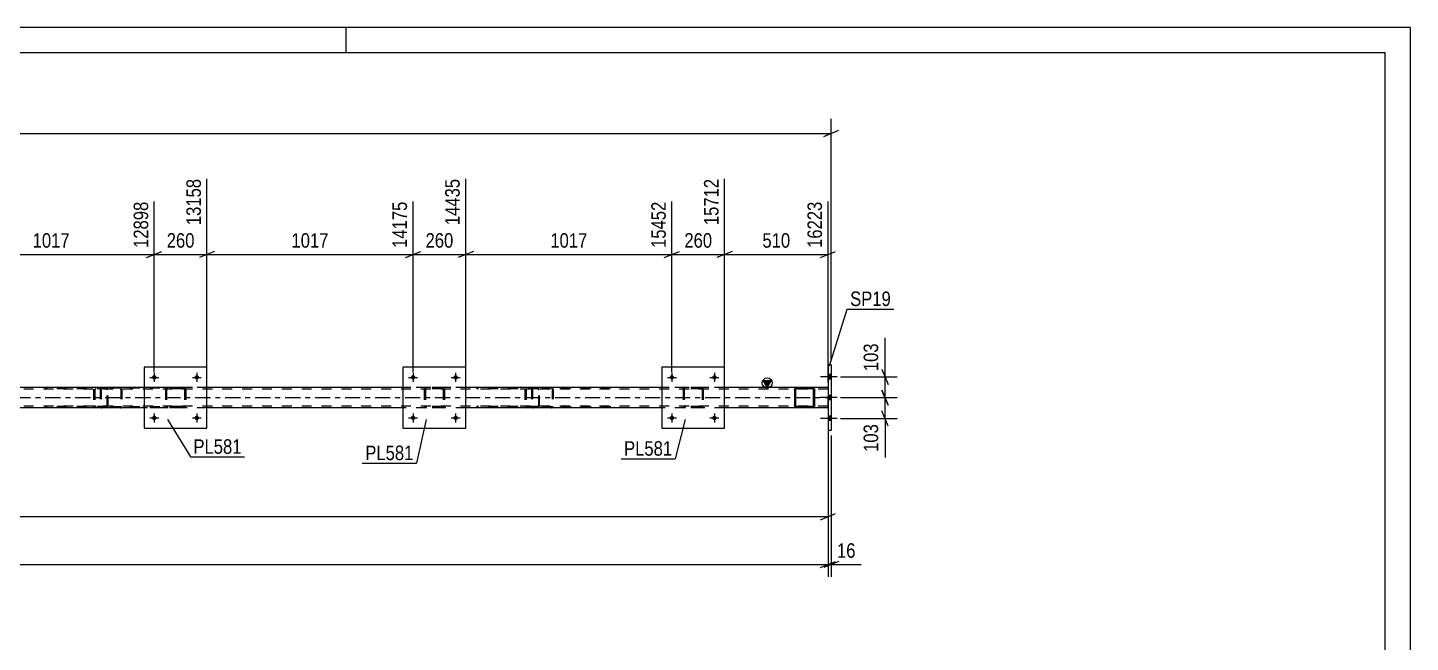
# Model space of a CAD drawing. Header units: millimetres. Extents: x -86 to 755, y -411 to 183.
# Drawn here: x 482 to 754.9, y 61.4 to 182.7 of the extents above; entities that cross this region are included whole.
import ezdxf

# ---------------------------------------------------------------- set-up
doc = ezdxf.new("R2010")
doc.units = ezdxf.units.MM
doc.linetypes.add('DXK_LINE_DOT2', pattern=[3.9198, 1.9599, -1.9599])
doc.linetypes.add('DXK_LINE_DOT3', pattern=[5.9187, 2.979, -0.9799, 0.9799, -0.9799])
doc.styles.add('Arial Narrow', font='ARIALN.TTF', dxfattribs={"height": 0.2})

# ---------------------------------------------------------------- blocks, each defined once
blk = doc.blocks.new('Unknown-814409269-1133')
at = {"color": 5, "linetype": 'Continuous'}
for p, q in [((754.89, 182.74), (-86.11, 182.74)), ((544.89, 177.74), (544.89, 182.74)), ((754.89, -411.26), (754.89, 182.74)), ((749.89, 177.74), (-81.11, 177.74)), ((749.89, -406.26), (749.89, 177.74))]:
    blk.add_line(p, q, dxfattribs=at)
blk = doc.blocks.new('Bolt-814409269-2468 - 2401')
at = {"linetype": 'Continuous'}
for points in [[(640.61, 113.35), (640.61, 114.23), (639.97, 114.23), (639.97, 113.35)], [(640.61, 113.35), (640.61, 114.23), (639.97, 114.23), (639.97, 113.35)], [(640.61, 113.35), (640.61, 114.23), (639.97, 114.23), (639.97, 113.35)], [(640.61, 109.25), (640.61, 110.13), (639.97, 110.13), (639.97, 109.25)], [(640.61, 109.25), (640.61, 110.13), (639.97, 110.13), (639.97, 109.25)], [(640.61, 105.15), (640.61, 106.03), (639.97, 106.03), (639.97, 105.15)], [(640.61, 105.15), (640.61, 106.03), (639.97, 106.03), (639.97, 105.15)], [(640.61, 105.15), (640.61, 106.03), (639.97, 106.03), (639.97, 105.15)]]:
    blk.add_hatch(color=1, dxfattribs=at).paths.add_polyline_path(points)
at = {"color": 1, "linetype": 'Continuous'}
for p, q in [((641.77, 113.79), (638.45, 113.79)), ((641.77, 113.79), (638.45, 113.79)), ((641.77, 113.79), (638.45, 113.79)), ((640.61, 114.23), (639.97, 114.23)), ((640.61, 114.23), (639.97, 114.23)), ((640.61, 114.23), (639.97, 114.23)), ((640.61, 113.35), (639.97, 113.35)), ((640.61, 113.35), (639.97, 113.35)), ((640.61, 113.35), (639.97, 113.35)), ((641.77, 109.69), (638.45, 109.69)), ((641.77, 109.69), (638.45, 109.69)), ((640.61, 110.13), (639.97, 110.13)), ((640.61, 110.13), (639.97, 110.13)), ((640.61, 109.25), (639.97, 109.25)), ((640.61, 109.25), (639.97, 109.25)), ((641.77, 105.59), (638.45, 105.59)), ((641.77, 105.59), (638.45, 105.59)), ((641.77, 105.59), (638.45, 105.59)), ((640.61, 106.03), (639.97, 106.03)), ((640.61, 106.03), (639.97, 106.03)), ((640.61, 106.03), (639.97, 106.03)), ((640.61, 105.15), (639.97, 105.15)), ((640.61, 105.15), (639.97, 105.15)), ((640.61, 105.15), (639.97, 105.15))]:
    blk.add_line(p, q, dxfattribs=at)
blk = doc.blocks.new('Bolt-814409269-2405 - 2401')
at = {"linetype": 'Continuous'}
for points in [[(609.59, 113.69, -1), (608.71, 113.69, -1)], [(617.99, 113.69, -1), (617.11, 113.69, -1)]]:
    blk.add_hatch(color=1, dxfattribs=at).paths.add_polyline_path(points)
at = {"color": 1, "linetype": 'Continuous'}
for p, q in [((608.27, 113.69), (610.03, 113.69)), ((609.15, 114.57), (609.15, 112.81)), ((616.67, 113.69), (618.43, 113.69)), ((617.55, 114.57), (617.55, 112.81))]:
    blk.add_line(p, q, dxfattribs=at)
blk = doc.blocks.new('Bolt-814409269-2406 - 2401')
at = {"linetype": 'Continuous'}
for points in [[(609.59, 105.69, -1), (608.71, 105.69, -1)], [(617.99, 105.69, -1), (617.11, 105.69, -1)]]:
    blk.add_hatch(color=1, dxfattribs=at).paths.add_polyline_path(points)
at = {"color": 1, "linetype": 'Continuous'}
for p, q in [((609.15, 106.57), (609.15, 104.81)), ((617.55, 106.57), (617.55, 104.81)), ((608.27, 105.69), (610.03, 105.69)), ((616.67, 105.69), (618.43, 105.69))]:
    blk.add_line(p, q, dxfattribs=at)
blk = doc.blocks.new('Bolt-814409269-2407 - 2401')
at = {"linetype": 'Continuous'}
for points in [[(558.51, 113.69, -1), (557.63, 113.69, -1)], [(566.91, 113.69, -1), (566.03, 113.69, -1)]]:
    blk.add_hatch(color=1, dxfattribs=at).paths.add_polyline_path(points)
at = {"color": 1, "linetype": 'Continuous'}
for p, q in [((557.19, 113.69), (558.95, 113.69)), ((558.07, 114.57), (558.07, 112.81)), ((565.59, 113.69), (567.35, 113.69)), ((566.47, 114.57), (566.47, 112.81))]:
    blk.add_line(p, q, dxfattribs=at)
blk = doc.blocks.new('Part-814409269-2653 - 2401')
at = {"color": 7, "linetype": 'DXK_LINE_DOT2'}
for p, q in [((581.47, 111.49), (581.44, 111.37)), ((581.44, 111.37), (581.44, 108.01)), ((581.61, 111.37), (581.63, 111.43)), ((581.61, 111.37), (581.61, 108.01)), ((581.63, 111.43), (581.66, 111.48)), ((581.78, 111.69), (581.65, 111.67)), ((581.66, 111.48), (581.7, 111.5)), ((581.7, 111.5), (581.72, 111.52)), ((581.72, 111.52), (581.78, 111.53)), ((597.11, 111.69), (581.78, 111.69)), ((597.11, 111.53), (581.78, 111.53)), ((585.49, 111.67), (585.36, 111.69)), ((585.36, 111.53), (585.43, 111.52)), ((585.43, 111.52), (585.48, 111.48)), ((585.48, 111.48), (585.52, 111.43)), ((585.52, 111.43), (585.53, 111.37)), ((585.53, 111.37), (585.53, 108.01)), ((585.7, 111.37), (585.68, 111.49)), ((585.7, 111.37), (585.7, 108.01)), ((581.44, 108.01), (581.47, 107.89)), ((581.63, 107.95), (581.61, 108.01)), ((581.66, 107.9), (581.63, 107.95)), ((581.65, 107.71), (581.78, 107.69)), ((581.66, 107.9), (581.7, 107.88)), ((581.7, 107.88), (581.72, 107.86)), ((581.72, 107.86), (581.78, 107.85)), ((597.11, 107.85), (581.78, 107.85)), ((597.11, 107.69), (581.78, 107.69)), ((585.43, 107.86), (585.36, 107.85)), ((585.36, 107.69), (585.49, 107.71)), ((585.48, 107.9), (585.43, 107.86)), ((585.52, 107.95), (585.48, 107.9)), ((585.53, 108.01), (585.52, 107.95)), ((585.68, 107.89), (585.7, 108.01))]:
    blk.add_line(p, q, dxfattribs=at)
for centre, start, end in [((585.37, 111.36), 24.32, 69.2417), ((581.77, 108.02), 204.32, 249.2417), ((585.37, 108.02), 290.7583, 335.68)]:
    blk.add_arc(centre, 0.331, start, end, dxfattribs=at)
blk = doc.blocks.new('Bolt-814409269-2456 - 2401')
at = {"linetype": 'Continuous'}
for points in [[(507.43, 113.69, -1), (506.55, 113.69, -1)], [(515.83, 113.69, -1), (514.95, 113.69, -1)]]:
    blk.add_hatch(color=1, dxfattribs=at).paths.add_polyline_path(points)
at = {"color": 1, "linetype": 'Continuous'}
for p, q in [((506.11, 113.69), (507.87, 113.69)), ((506.99, 114.57), (506.99, 112.81)), ((514.51, 113.69), (516.27, 113.69)), ((515.39, 114.57), (515.39, 112.81))]:
    blk.add_line(p, q, dxfattribs=at)
blk = doc.blocks.new('Bolt-814409269-2457 - 2401')
at = {"linetype": 'Continuous'}
for points in [[(507.43, 105.69, -1), (506.55, 105.69, -1)], [(515.83, 105.69, -1), (514.95, 105.69, -1)]]:
    blk.add_hatch(color=1, dxfattribs=at).paths.add_polyline_path(points)
at = {"color": 1, "linetype": 'Continuous'}
for p, q in [((506.99, 106.57), (506.99, 104.81)), ((515.39, 106.57), (515.39, 104.81)), ((506.11, 105.69), (507.87, 105.69)), ((514.51, 105.69), (516.27, 105.69))]:
    blk.add_line(p, q, dxfattribs=at)
blk = doc.blocks.new('Part-814409269-2483 - 2401')
at = {"color": 2, "linetype": 'Continuous'}
for p, q in [((568.47, 115.69), (556.07, 115.69)), ((556.07, 115.69), (556.07, 103.69)), ((568.47, 103.69), (568.47, 115.69)), ((556.07, 103.69), (568.47, 103.69))]:
    blk.add_line(p, q, dxfattribs=at)
blk = doc.blocks.new('Part-814409269-2490 - 2401')
at = {"color": 7, "linetype": 'DXK_LINE_DOT2'}
for p, q in [((560.27, 111.21), (560.31, 111.39)), ((560.31, 111.39), (560.27, 111.21)), ((560.27, 111.21), (560.27, 108.17)), ((560.51, 111.21), (560.53, 111.3)), ((560.51, 111.21), (560.51, 108.17)), ((560.53, 111.3), (560.58, 111.38)), ((560.57, 111.65), (560.75, 111.69)), ((560.75, 111.69), (560.57, 111.65)), ((560.58, 111.38), (560.66, 111.43)), ((560.66, 111.43), (560.75, 111.45)), ((563.79, 111.69), (560.75, 111.69)), ((563.79, 111.45), (560.75, 111.45)), ((563.79, 111.69), (563.97, 111.65)), ((563.97, 111.65), (563.79, 111.69)), ((563.79, 111.45), (563.88, 111.43)), ((563.88, 111.43), (563.96, 111.38)), ((563.96, 111.38), (564.01, 111.3)), ((564.01, 111.3), (564.03, 111.21)), ((564.03, 111.21), (564.03, 108.17)), ((564.23, 111.39), (564.27, 111.21)), ((564.27, 111.21), (564.23, 111.39)), ((564.27, 111.21), (564.27, 108.17)), ((560.31, 107.99), (560.27, 108.17)), ((560.27, 108.17), (560.31, 107.99)), ((560.53, 108.08), (560.51, 108.17)), ((560.58, 108), (560.53, 108.08)), ((560.75, 107.69), (560.57, 107.73)), ((560.57, 107.73), (560.75, 107.69)), ((560.66, 107.95), (560.58, 108)), ((560.75, 107.93), (560.66, 107.95)), ((563.79, 107.93), (560.75, 107.93)), ((563.79, 107.69), (560.75, 107.69)), ((563.88, 107.95), (563.79, 107.93)), ((563.97, 107.73), (563.79, 107.69)), ((563.79, 107.69), (563.97, 107.73)), ((563.96, 108), (563.88, 107.95)), ((564.01, 108.08), (563.96, 108)), ((564.03, 108.17), (564.01, 108.08)), ((564.27, 108.17), (564.23, 107.99)), ((564.23, 107.99), (564.27, 108.17))]:
    blk.add_line(p, q, dxfattribs=at)
at = {"color": 7, "linetype": 'DXK_LINE_DOT3'}
blk.add_line((562.27, 109.69), (562.27, 109.69), dxfattribs=at)
at = {"color": 7, "linetype": 'DXK_LINE_DOT2'}
for centre, start, end in [((560.75, 111.21), 112.5, 157.5), ((560.75, 111.21), 112.5, 157.5), ((563.79, 111.21), 22.5, 67.5), ((563.79, 111.21), 22.5, 67.5), ((560.75, 108.17), 202.5, 247.5), ((560.75, 108.17), 202.5, 247.5), ((563.79, 108.17), 292.5, 337.5), ((563.79, 108.17), 292.5, 337.5)]:
    blk.add_arc(centre, 0.48, start, end, dxfattribs=at)
blk = doc.blocks.new('Part-814409269-2495 - 2401')
at = {"color": 2, "linetype": 'Continuous'}
for p, q in [((517.39, 115.69), (504.99, 115.69)), ((504.99, 115.69), (504.99, 103.69)), ((517.39, 103.69), (517.39, 115.69)), ((504.99, 103.69), (517.39, 103.69))]:
    blk.add_line(p, q, dxfattribs=at)
blk = doc.blocks.new('Part-814409269-2496 - 2401')
at = {"color": 7, "linetype": 'DXK_LINE_DOT2'}
for p, q in [((509.19, 111.21), (509.23, 111.39)), ((509.23, 111.39), (509.19, 111.21)), ((509.19, 111.21), (509.19, 108.17)), ((509.43, 111.21), (509.45, 111.3)), ((509.43, 111.21), (509.43, 108.17)), ((509.45, 111.3), (509.5, 111.38)), ((509.49, 111.65), (509.67, 111.69)), ((509.67, 111.69), (509.49, 111.65)), ((509.5, 111.38), (509.58, 111.43)), ((509.58, 111.43), (509.67, 111.45)), ((512.71, 111.69), (509.67, 111.69)), ((512.71, 111.45), (509.67, 111.45)), ((512.71, 111.69), (512.89, 111.65)), ((512.89, 111.65), (512.71, 111.69)), ((512.71, 111.45), (512.8, 111.43)), ((512.8, 111.43), (512.88, 111.38)), ((512.88, 111.38), (512.93, 111.3)), ((512.93, 111.3), (512.95, 111.21)), ((512.95, 111.21), (512.95, 108.17)), ((513.15, 111.39), (513.19, 111.21)), ((513.19, 111.21), (513.15, 111.39)), ((513.19, 111.21), (513.19, 108.17)), ((509.23, 107.99), (509.19, 108.17)), ((509.19, 108.17), (509.23, 107.99)), ((509.45, 108.08), (509.43, 108.17)), ((509.5, 108), (509.45, 108.08)), ((509.67, 107.69), (509.49, 107.73)), ((509.49, 107.73), (509.67, 107.69)), ((509.58, 107.95), (509.5, 108)), ((509.67, 107.93), (509.58, 107.95)), ((512.71, 107.93), (509.67, 107.93)), ((512.71, 107.69), (509.67, 107.69)), ((512.8, 107.95), (512.71, 107.93)), ((512.89, 107.73), (512.71, 107.69)), ((512.71, 107.69), (512.89, 107.73)), ((512.88, 108), (512.8, 107.95)), ((512.93, 108.08), (512.88, 108)), ((512.95, 108.17), (512.93, 108.08)), ((513.19, 108.17), (513.15, 107.99)), ((513.15, 107.99), (513.19, 108.17))]:
    blk.add_line(p, q, dxfattribs=at)
at = {"color": 7, "linetype": 'DXK_LINE_DOT3'}
blk.add_line((511.19, 109.69), (511.19, 109.69), dxfattribs=at)
at = {"color": 7, "linetype": 'DXK_LINE_DOT2'}
for centre, start, end in [((509.67, 111.21), 112.5, 157.5), ((509.67, 111.21), 112.5, 157.5), ((512.71, 111.21), 22.5, 67.5), ((512.71, 111.21), 22.5, 67.5), ((509.67, 108.17), 202.5, 247.5), ((509.67, 108.17), 202.5, 247.5), ((512.71, 108.17), 292.5, 337.5), ((512.71, 108.17), 292.5, 337.5)]:
    blk.add_arc(centre, 0.48, start, end, dxfattribs=at)
blk = doc.blocks.new('Bolt-814409269-2503 - 2401')
at = {"linetype": 'Continuous'}
for points in [[(558.51, 105.69, -1), (557.63, 105.69, -1)], [(566.91, 105.69, -1), (566.03, 105.69, -1)]]:
    blk.add_hatch(color=1, dxfattribs=at).paths.add_polyline_path(points)
at = {"color": 1, "linetype": 'Continuous'}
for p, q in [((558.07, 106.57), (558.07, 104.81)), ((566.47, 106.57), (566.47, 104.81)), ((557.19, 105.69), (558.95, 105.69)), ((565.59, 105.69), (567.35, 105.69))]:
    blk.add_line(p, q, dxfattribs=at)
blk = doc.blocks.new('Part-814409269-2510 - 2401')
at = {"color": 2, "linetype": 'Continuous'}
for p, q in [((633.36, 111.39), (633.33, 111.21)), ((633.33, 111.21), (633.33, 108.17)), ((633.59, 111.3), (633.57, 111.21)), ((633.57, 111.21), (633.57, 108.17)), ((633.64, 111.38), (633.59, 111.3)), ((633.81, 111.69), (633.62, 111.65)), ((633.72, 111.43), (633.64, 111.38)), ((633.81, 111.45), (633.72, 111.43)), ((636.85, 111.69), (633.81, 111.69)), ((636.85, 111.45), (633.81, 111.45)), ((637.03, 111.65), (636.85, 111.69)), ((636.94, 111.43), (636.85, 111.45)), ((637.02, 111.38), (636.94, 111.43)), ((637.07, 111.3), (637.02, 111.38)), ((637.09, 111.21), (637.07, 111.3)), ((637.09, 108.17), (637.09, 111.21)), ((637.33, 111.21), (637.29, 111.39)), ((637.33, 108.17), (637.33, 111.21)), ((633.33, 108.17), (633.36, 107.99)), ((633.57, 108.17), (633.59, 108.08)), ((633.59, 108.08), (633.64, 108)), ((633.62, 107.73), (633.81, 107.69)), ((633.64, 108), (633.72, 107.95)), ((633.72, 107.95), (633.81, 107.93)), ((636.85, 107.93), (633.81, 107.93)), ((636.85, 107.69), (633.81, 107.69)), ((636.85, 107.93), (636.94, 107.95)), ((636.85, 107.69), (637.03, 107.73)), ((636.94, 107.95), (637.02, 108)), ((637.02, 108), (637.07, 108.08)), ((637.07, 108.08), (637.09, 108.17)), ((637.29, 107.99), (637.33, 108.17))]:
    blk.add_line(p, q, dxfattribs=at)
at = {"color": 7, "linetype": 'DXK_LINE_DOT2'}
for p, q in [((633.33, 111.21), (633.36, 111.39)), ((633.62, 111.65), (633.81, 111.69)), ((636.85, 111.69), (637.03, 111.65)), ((637.29, 111.39), (637.33, 111.21)), ((633.36, 107.99), (633.33, 108.17)), ((633.81, 107.69), (633.62, 107.73)), ((637.03, 107.73), (636.85, 107.69)), ((637.33, 108.17), (637.29, 107.99))]:
    blk.add_line(p, q, dxfattribs=at)
at = {"color": 2, "linetype": 'Continuous'}
for centre, start, end in [((633.81, 111.21), 112.5, 157.5), ((636.85, 111.21), 22.5, 67.5), ((633.81, 108.17), 202.5, 247.5), ((636.85, 108.17), 292.5, 337.5)]:
    blk.add_arc(centre, 0.48, start, end, dxfattribs=at)
at = {"color": 7, "linetype": 'DXK_LINE_DOT2'}
for centre, start, end in [((633.81, 111.21), 112.5, 157.5), ((636.85, 111.21), 22.5, 67.5), ((633.81, 108.17), 202.5, 247.5), ((636.85, 108.17), 292.5, 337.5)]:
    blk.add_arc(centre, 0.48, start, end, dxfattribs=at)
blk = doc.blocks.new('Part-814409269-2515 - 2401')
at = {"color": 2, "linetype": 'Continuous'}
for p, q in [((619.55, 115.69), (607.15, 115.69)), ((607.15, 115.69), (607.15, 103.69)), ((619.55, 103.69), (619.55, 115.69)), ((607.15, 103.69), (619.55, 103.69))]:
    blk.add_line(p, q, dxfattribs=at)
blk = doc.blocks.new('Part-814409269-2516 - 2401')
at = {"color": 7, "linetype": 'DXK_LINE_DOT2'}
for p, q in [((611.35, 111.21), (611.39, 111.39)), ((611.39, 111.39), (611.35, 111.21)), ((611.35, 111.21), (611.35, 108.17)), ((611.59, 111.21), (611.61, 111.3)), ((611.59, 111.21), (611.59, 108.17)), ((611.61, 111.3), (611.66, 111.38)), ((611.65, 111.65), (611.83, 111.69)), ((611.83, 111.69), (611.65, 111.65)), ((611.66, 111.38), (611.74, 111.43)), ((611.74, 111.43), (611.83, 111.45)), ((614.87, 111.69), (611.83, 111.69)), ((614.87, 111.45), (611.83, 111.45)), ((614.87, 111.69), (615.06, 111.65)), ((615.06, 111.65), (614.87, 111.69)), ((614.87, 111.45), (614.96, 111.43)), ((614.96, 111.43), (615.04, 111.38)), ((615.04, 111.38), (615.09, 111.3)), ((615.09, 111.3), (615.11, 111.21)), ((615.11, 111.21), (615.11, 108.17)), ((615.32, 111.39), (615.35, 111.21)), ((615.35, 111.21), (615.32, 111.39)), ((615.35, 111.21), (615.35, 108.17)), ((611.39, 107.99), (611.35, 108.17)), ((611.35, 108.17), (611.39, 107.99)), ((611.61, 108.08), (611.59, 108.17)), ((611.66, 108), (611.61, 108.08)), ((611.83, 107.69), (611.65, 107.73)), ((611.65, 107.73), (611.83, 107.69)), ((611.74, 107.95), (611.66, 108)), ((611.83, 107.93), (611.74, 107.95)), ((614.87, 107.93), (611.83, 107.93)), ((614.87, 107.69), (611.83, 107.69)), ((614.96, 107.95), (614.87, 107.93)), ((615.06, 107.73), (614.87, 107.69)), ((614.87, 107.69), (615.06, 107.73)), ((615.04, 108), (614.96, 107.95)), ((615.09, 108.08), (615.04, 108)), ((615.11, 108.17), (615.09, 108.08)), ((615.35, 108.17), (615.32, 107.99)), ((615.32, 107.99), (615.35, 108.17))]:
    blk.add_line(p, q, dxfattribs=at)
at = {"color": 7, "linetype": 'DXK_LINE_DOT3'}
blk.add_line((613.35, 109.69), (613.35, 109.69), dxfattribs=at)
at = {"color": 7, "linetype": 'DXK_LINE_DOT2'}
for centre, start, end in [((611.83, 111.21), 112.5, 157.5), ((611.83, 111.21), 112.5, 157.5), ((614.87, 111.21), 22.5, 67.5), ((614.87, 111.21), 22.5, 67.5), ((611.83, 108.17), 202.5, 247.5), ((611.83, 108.17), 202.5, 247.5), ((614.87, 108.17), 292.5, 337.5), ((614.87, 108.17), 292.5, 337.5)]:
    blk.add_arc(centre, 0.48, start, end, dxfattribs=at)
blk = doc.blocks.new('Part-814409269-2546 - 2401')
at = {"color": 7, "linetype": 'DXK_LINE_DOT2'}
for p, q in [((496.34, 111.49), (496.31, 111.37)), ((496.31, 111.37), (496.31, 108.01)), ((496.48, 111.37), (496.49, 111.43)), ((496.48, 111.37), (496.48, 108.01)), ((496.49, 111.43), (496.53, 111.48)), ((496.65, 111.69), (496.52, 111.67)), ((496.53, 111.48), (496.56, 111.5)), ((496.56, 111.5), (496.59, 111.52)), ((496.59, 111.52), (496.65, 111.53)), ((511.98, 111.69), (496.65, 111.69)), ((511.98, 111.53), (496.65, 111.53)), ((500.36, 111.67), (500.23, 111.69)), ((500.23, 111.53), (500.29, 111.52)), ((500.29, 111.52), (500.35, 111.48)), ((500.35, 111.48), (500.38, 111.43)), ((500.38, 111.43), (500.4, 111.37)), ((500.4, 111.37), (500.4, 108.01)), ((500.57, 111.37), (500.54, 111.49)), ((500.57, 111.37), (500.57, 108.01)), ((496.31, 108.01), (496.34, 107.89)), ((496.49, 107.95), (496.48, 108.01)), ((496.53, 107.9), (496.49, 107.95)), ((496.52, 107.71), (496.65, 107.69)), ((496.53, 107.9), (496.56, 107.88)), ((496.56, 107.88), (496.59, 107.86)), ((496.59, 107.86), (496.65, 107.85)), ((511.98, 107.85), (496.65, 107.85)), ((511.98, 107.69), (496.65, 107.69)), ((500.29, 107.86), (500.23, 107.85)), ((500.23, 107.69), (500.36, 107.71)), ((500.35, 107.9), (500.29, 107.86)), ((500.38, 107.95), (500.35, 107.9)), ((500.4, 108.01), (500.38, 107.95)), ((500.54, 107.89), (500.57, 108.01))]:
    blk.add_line(p, q, dxfattribs=at)
for centre, start, end in [((500.24, 111.36), 24.32, 69.2417), ((496.64, 108.02), 204.32, 249.2417), ((500.24, 108.02), 290.7583, 335.68)]:
    blk.add_arc(centre, 0.331, start, end, dxfattribs=at)
blk = doc.blocks.new('Part-814409269-2573 - 2401')
at = {"linetype": 'Continuous'}
blk.add_hatch(color=2, dxfattribs=at).paths.add_polyline_path([(627.97, 111.69), (627.17, 113.09), (628.77, 113.09)])
at = {"color": 2, "linetype": 'Continuous'}
for p, q in [((627.97, 111.69), (627.17, 113.09)), ((627.17, 113.09), (628.77, 113.09)), ((628.77, 113.09), (627.97, 111.69)), ((504.99, 111.69), (466.31, 111.69)), ((556.07, 111.69), (517.39, 111.69)), ((607.15, 111.69), (568.47, 111.69)), ((633.81, 111.69), (619.55, 111.69)), ((639.97, 111.69), (636.85, 111.69)), ((504.99, 107.69), (466.31, 107.69)), ((556.07, 107.69), (517.39, 107.69)), ((607.15, 107.69), (568.47, 107.69)), ((633.81, 107.69), (619.55, 107.69)), ((639.97, 107.69), (636.85, 107.69))]:
    blk.add_line(p, q, dxfattribs=at)
at = {"color": 7, "linetype": 'DXK_LINE_DOT2'}
for p, q in [((639.97, 111.37), (35.67, 111.37)), ((639.97, 111.69), (59.78, 111.69)), ((517.39, 111.69), (504.99, 111.69)), ((568.47, 111.69), (556.07, 111.69)), ((619.55, 111.69), (607.15, 111.69)), ((636.85, 111.69), (633.81, 111.69)), ((639.97, 107.69), (639.97, 111.69)), ((639.97, 108.01), (35.67, 108.01)), ((517.39, 107.69), (504.99, 107.69)), ((568.47, 107.69), (556.07, 107.69)), ((619.55, 107.69), (607.15, 107.69)), ((636.85, 107.69), (633.81, 107.69))]:
    blk.add_line(p, q, dxfattribs=at)
at = {"color": 7, "linetype": 'DXK_LINE_DOT3'}
blk.add_line((35.67, 109.69), (639.97, 109.69), dxfattribs=at)
at = {"color": 2, "linetype": 'Continuous'}
blk.add_circle((627.97, 112.59), 1, dxfattribs=at)
blk = doc.blocks.new('Part-814409269-2611 - 2401')
at = {"color": 2, "linetype": 'Continuous'}
for p, q in [((640.61, 116.19), (639.97, 116.19)), ((639.97, 116.19), (639.97, 103.19)), ((640.61, 116.19), (640.61, 103.19)), ((640.61, 103.19), (639.97, 103.19))]:
    blk.add_line(p, q, dxfattribs=at)
blk = doc.blocks.new('Part-814409269-2631 - 2401')
at = {"color": 7, "linetype": 'DXK_LINE_DOT2'}
for p, q in [((497.59, 111.69), (485.43, 111.69)), ((497.59, 111.45), (485.43, 111.45)), ((495.02, 111.35), (494.99, 111.21)), ((494.99, 111.21), (494.99, 108.17)), ((495.03, 111.39), (495.02, 111.35)), ((495.24, 111.21), (495.26, 111.3)), ((495.24, 111.21), (495.24, 108.17)), ((495.26, 111.3), (495.32, 111.38)), ((495.49, 111.69), (495.3, 111.65)), ((495.32, 111.38), (495.4, 111.43)), ((495.4, 111.43), (495.49, 111.45)), ((496.31, 111.69), (496.31, 111.45)), ((497.69, 111.65), (497.59, 111.69)), ((497.59, 111.45), (497.64, 111.43)), ((497.64, 111.43), (497.68, 111.38)), ((497.68, 111.38), (497.71, 111.3)), ((497.78, 111.55), (497.69, 111.65)), ((497.71, 111.3), (497.72, 111.21)), ((497.72, 108.17), (497.72, 111.21)), ((497.84, 111.39), (497.78, 111.55)), ((497.86, 111.21), (497.84, 111.39)), ((497.86, 108.17), (497.86, 111.21)), ((497.59, 107.93), (485.43, 107.93)), ((497.59, 107.69), (485.43, 107.69)), ((494.99, 108.17), (495.01, 108.09)), ((495.01, 108.09), (495.03, 107.99)), ((495.26, 108.08), (495.24, 108.17)), ((495.32, 108), (495.26, 108.08)), ((495.3, 107.73), (495.49, 107.69)), ((495.4, 107.95), (495.32, 108)), ((495.49, 107.93), (495.4, 107.95)), ((496.31, 107.69), (496.31, 107.93)), ((497.64, 107.95), (497.59, 107.93)), ((497.59, 107.69), (497.69, 107.73)), ((497.68, 108), (497.64, 107.95)), ((497.71, 108.08), (497.68, 108)), ((497.69, 107.73), (497.78, 107.83)), ((497.72, 108.17), (497.71, 108.08)), ((497.78, 107.83), (497.79, 107.86)), ((497.79, 107.86), (497.84, 107.99)), ((497.84, 107.99), (497.86, 108.17))]:
    blk.add_line(p, q, dxfattribs=at)
blk.add_arc((495.48, 108.19), 0.492, 203.8494, 248.8059, dxfattribs=at)
blk = doc.blocks.new('Part-814409269-2655 - 2401')
at = {"color": 7, "linetype": 'DXK_LINE_DOT2'}
for p, q in [((582.72, 111.69), (570.56, 111.69)), ((582.72, 111.45), (570.56, 111.45)), ((580.15, 111.35), (580.13, 111.21)), ((580.13, 111.21), (580.13, 108.17)), ((580.16, 111.39), (580.15, 111.35)), ((580.38, 111.21), (580.4, 111.3)), ((580.38, 111.21), (580.38, 108.17)), ((580.4, 111.3), (580.45, 111.38)), ((580.63, 111.69), (580.44, 111.65)), ((580.45, 111.38), (580.53, 111.43)), ((580.53, 111.43), (580.63, 111.45)), ((581.44, 111.69), (581.44, 111.45)), ((582.82, 111.65), (582.72, 111.69)), ((582.72, 111.45), (582.77, 111.43)), ((582.77, 111.43), (582.82, 111.38)), ((582.91, 111.55), (582.82, 111.65)), ((582.82, 111.38), (582.85, 111.3)), ((582.85, 111.3), (582.86, 111.21)), ((582.86, 108.17), (582.86, 111.21)), ((582.97, 111.39), (582.91, 111.55)), ((582.99, 111.21), (582.97, 111.39)), ((582.99, 108.17), (582.99, 111.21)), ((582.72, 107.93), (570.56, 107.93)), ((582.72, 107.69), (570.56, 107.69)), ((580.13, 108.17), (580.14, 108.09)), ((580.14, 108.09), (580.16, 107.99)), ((580.4, 108.08), (580.38, 108.17)), ((580.45, 108), (580.4, 108.08)), ((580.44, 107.73), (580.63, 107.69)), ((580.53, 107.95), (580.45, 108)), ((580.63, 107.93), (580.53, 107.95)), ((581.44, 107.69), (581.44, 107.93)), ((582.77, 107.95), (582.72, 107.93)), ((582.72, 107.69), (582.82, 107.73)), ((582.82, 108), (582.77, 107.95)), ((582.85, 108.08), (582.82, 108)), ((582.82, 107.73), (582.91, 107.83)), ((582.86, 108.17), (582.85, 108.08)), ((582.91, 107.83), (582.92, 107.86)), ((582.92, 107.86), (582.97, 107.99)), ((582.97, 107.99), (582.99, 108.17))]:
    blk.add_line(p, q, dxfattribs=at)
blk.add_arc((580.61, 108.19), 0.492, 203.8494, 248.8059, dxfattribs=at)
blk = doc.blocks.new('StraightDimension-814409269-3351 - 2401')
at = {"color": 7, "linetype": 'Continuous'}
for p, q in [((639.97, 102.19), (639.97, 74.32)), ((640.61, 102.19), (640.61, 74.32)), ((638.47, 76.12), (641.47, 77.32)), ((642.11, 77.32), (639.11, 76.12)), ((639.97, 76.72), (640.61, 76.72))]:
    blk.add_line(p, q, dxfattribs=at)
at = {"color": 0}
blk.add_wipeout([(645.99, 77.47), (645.99, 81.67), (641.13, 81.67), (641.13, 77.47)], dxfattribs=at)
at = {"color": 7, "linetype": 'Continuous'}
blk.add_line((640.61, 76.72), (646.52, 76.72), dxfattribs=at)
blk.add_line((640.61, 76.72), (646.52, 76.72), dxfattribs=at)
at = {"color": 3, "style": 'Arial Narrow'}
blk.add_text('16', height=2.863, dxfattribs=at).set_placement((641.73, 78.07))
blk = doc.blocks.new('StraightDimension-814409269-3457 - 2401')
at = {"color": 7, "linetype": 'Continuous'}
for p, q in [((640.61, 117.19), (640.61, 164.72)), ((9.8, 161.87), (640.61, 161.87)), ((639.11, 161.27), (642.11, 162.47))]:
    blk.add_line(p, q, dxfattribs=at)
blk = doc.blocks.new('StraightDimension-814409269-3480 - 2401')
at = {"color": 7, "linetype": 'Continuous'}
for p, q in [((639.97, 106.69), (639.97, 83.79)), ((74.65, 86.19), (639.97, 86.19)), ((638.47, 85.59), (641.47, 86.79))]:
    blk.add_line(p, q, dxfattribs=at)
blk = doc.blocks.new('StraightDimension-814409269-3304 - 2401')
at = {"color": 7, "linetype": 'Continuous'}
for p, q in [((642.45, 109.69), (653.61, 109.69)), ((650.61, 111.19), (651.81, 108.19)), ((651.21, 105.59), (651.21, 109.69)), ((651.81, 104.09), (650.61, 107.09)), ((642.45, 105.59), (653.61, 105.59))]:
    blk.add_line(p, q, dxfattribs=at)
at = {"color": 0}
blk.add_wipeout([(650.46, 105.07), (646.26, 105.07), (646.26, 98.38), (650.46, 98.38)], dxfattribs=at)
at = {"color": 7, "linetype": 'Continuous'}
blk.add_line((651.21, 105.59), (651.21, 97.86), dxfattribs=at)
blk.add_line((651.21, 105.59), (651.21, 97.86), dxfattribs=at)
at = {"color": 3, "style": 'Arial Narrow'}
blk.add_text('103', height=2.863, rotation=90.0002, dxfattribs=at).set_placement((649.86, 98.98))
blk = doc.blocks.new('StraightDimension-814409269-3317 - 2401')
at = {"color": 7, "linetype": 'Continuous'}
for p, q in [((650.61, 115.29), (651.81, 112.29)), ((642.45, 113.79), (653.61, 113.79)), ((651.21, 109.69), (651.21, 113.79)), ((642.45, 109.69), (653.61, 109.69)), ((651.81, 108.19), (650.61, 111.19))]:
    blk.add_line(p, q, dxfattribs=at)
at = {"color": 0}
blk.add_wipeout([(650.46, 121), (646.26, 121), (646.26, 114.32), (650.46, 114.32)], dxfattribs=at)
at = {"color": 7, "linetype": 'Continuous'}
blk.add_line((651.21, 113.79), (651.21, 121.52), dxfattribs=at)
blk.add_line((651.21, 113.79), (651.21, 121.52), dxfattribs=at)
at = {"color": 3, "style": 'Arial Narrow'}
blk.add_text('103', height=2.863, rotation=90.0002, dxfattribs=at).set_placement((649.86, 114.92))
blk = doc.blocks.new('StraightDimension-814409269-3341 - 2401')
at = {"color": 7, "linetype": 'Continuous'}
for p, q in [((639.97, 102.19), (639.97, 74.32)), ((10.44, 76.72), (639.97, 76.72)), ((638.47, 76.12), (641.47, 77.32))]:
    blk.add_line(p, q, dxfattribs=at)
blk = doc.blocks.new('StraightDimension-814409269-11790 - 2401')
at = {"color": 7, "linetype": 'Continuous'}
for p, q in [((619.55, 112.69), (619.55, 152.9)), ((639.97, 112.69), (639.97, 148.4)), ((621.05, 138.55), (618.05, 137.35)), ((619.55, 137.95), (639.97, 137.95)), ((638.47, 137.35), (641.47, 138.55))]:
    blk.add_line(p, q, dxfattribs=at)
at = {"color": 0, "linetype": 'Continuous'}
blk.add_wipeout([(639.37, 149), (635.17, 149), (635.17, 138.65), (639.37, 138.65)], dxfattribs=at)
at = {"color": 0}
blk.add_wipeout([(633.1, 138.7), (633.1, 142.9), (626.42, 142.9), (626.42, 138.7)], dxfattribs=at)
at = {"color": 3, "linetype": 'Continuous', "style": 'Arial Narrow'}
blk.add_text('16223', height=2.863, rotation=90.0002, dxfattribs=at).set_placement((638.77, 139.25))
at = {"color": 3, "style": 'Arial Narrow'}
blk.add_text('510', height=2.863, dxfattribs=at).set_placement((627.02, 139.3))
blk = doc.blocks.new('StraightDimension-814409269-11791 - 2401')
at = {"color": 7, "linetype": 'Continuous'}
for p, q in [((619.55, 112.69), (619.55, 152.9)), ((609.15, 114.69), (609.15, 148.4)), ((607.65, 137.35), (610.65, 138.55)), ((609.15, 137.95), (619.55, 137.95)), ((621.05, 138.55), (618.05, 137.35))]:
    blk.add_line(p, q, dxfattribs=at)
at = {"color": 0}
blk.add_wipeout([(617.69, 138.7), (617.69, 142.9), (611.01, 142.9), (611.01, 138.7)], dxfattribs=at)
at = {"color": 0, "linetype": 'Continuous'}
blk.add_wipeout([(618.95, 153.5), (614.75, 153.5), (614.75, 143.15), (618.95, 143.15)], dxfattribs=at)
at = {"color": 3, "linetype": 'Continuous', "style": 'Arial Narrow'}
blk.add_text('15712', height=2.863, rotation=90.0002, dxfattribs=at).set_placement((618.35, 143.75))
at = {"color": 3, "style": 'Arial Narrow'}
blk.add_text('260', height=2.863, dxfattribs=at).set_placement((611.61, 139.3))
blk = doc.blocks.new('StraightDimension-814409269-11792 - 2401')
at = {"color": 7, "linetype": 'Continuous'}
for p, q in [((568.47, 112.69), (568.47, 152.9)), ((609.15, 114.69), (609.15, 148.4)), ((569.97, 138.55), (566.97, 137.35)), ((568.47, 137.95), (609.15, 137.95)), ((607.65, 137.35), (610.65, 138.55))]:
    blk.add_line(p, q, dxfattribs=at)
at = {"color": 0, "linetype": 'Continuous'}
blk.add_wipeout([(608.55, 149), (604.35, 149), (604.35, 138.65), (608.55, 138.65)], dxfattribs=at)
at = {"color": 0}
blk.add_wipeout([(593.07, 138.7), (593.07, 142.9), (584.56, 142.9), (584.56, 138.7)], dxfattribs=at)
at = {"color": 3, "linetype": 'Continuous', "style": 'Arial Narrow'}
blk.add_text('15452', height=2.863, rotation=90.0002, dxfattribs=at).set_placement((607.95, 139.25))
at = {"color": 3, "style": 'Arial Narrow'}
blk.add_text('1017', height=2.863, dxfattribs=at).set_placement((585.16, 139.3))
blk = doc.blocks.new('StraightDimension-814409269-11793 - 2401')
at = {"color": 7, "linetype": 'Continuous'}
for p, q in [((568.47, 112.69), (568.47, 152.9)), ((558.07, 114.69), (558.07, 148.4)), ((556.57, 137.35), (559.57, 138.55)), ((558.07, 137.95), (568.47, 137.95)), ((569.97, 138.55), (566.97, 137.35))]:
    blk.add_line(p, q, dxfattribs=at)
at = {"color": 0}
blk.add_wipeout([(566.61, 138.7), (566.61, 142.9), (559.93, 142.9), (559.93, 138.7)], dxfattribs=at)
at = {"color": 0, "linetype": 'Continuous'}
blk.add_wipeout([(567.87, 153.5), (563.67, 153.5), (563.67, 143.15), (567.87, 143.15)], dxfattribs=at)
at = {"color": 3, "linetype": 'Continuous', "style": 'Arial Narrow'}
blk.add_text('14435', height=2.863, rotation=90.0002, dxfattribs=at).set_placement((567.27, 143.75))
at = {"color": 3, "style": 'Arial Narrow'}
blk.add_text('260', height=2.863, dxfattribs=at).set_placement((560.53, 139.3))
blk = doc.blocks.new('StraightDimension-814409269-11794 - 2401')
at = {"color": 7, "linetype": 'Continuous'}
for p, q in [((517.39, 112.69), (517.39, 152.9)), ((558.07, 114.69), (558.07, 148.4)), ((518.89, 138.55), (515.89, 137.35)), ((517.39, 137.95), (558.07, 137.95)), ((556.57, 137.35), (559.57, 138.55))]:
    blk.add_line(p, q, dxfattribs=at)
at = {"color": 0, "linetype": 'Continuous'}
blk.add_wipeout([(557.47, 149), (553.27, 149), (553.27, 138.65), (557.47, 138.65)], dxfattribs=at)
at = {"color": 0}
blk.add_wipeout([(541.99, 138.7), (541.99, 142.9), (533.47, 142.9), (533.47, 138.7)], dxfattribs=at)
at = {"color": 3, "linetype": 'Continuous', "style": 'Arial Narrow'}
blk.add_text('14175', height=2.863, rotation=90.0002, dxfattribs=at).set_placement((556.87, 139.25))
at = {"color": 3, "style": 'Arial Narrow'}
blk.add_text('1017', height=2.863, dxfattribs=at).set_placement((534.07, 139.3))
blk = doc.blocks.new('StraightDimension-814409269-11795 - 2401')
at = {"color": 7, "linetype": 'Continuous'}
for p, q in [((517.39, 112.69), (517.39, 152.9)), ((506.99, 114.69), (506.99, 148.4)), ((505.49, 137.35), (508.49, 138.55)), ((506.99, 137.95), (517.39, 137.95)), ((518.89, 138.55), (515.89, 137.35))]:
    blk.add_line(p, q, dxfattribs=at)
at = {"color": 0}
blk.add_wipeout([(515.53, 138.7), (515.53, 142.9), (508.85, 142.9), (508.85, 138.7)], dxfattribs=at)
at = {"color": 0, "linetype": 'Continuous'}
blk.add_wipeout([(516.79, 153.5), (512.59, 153.5), (512.59, 143.15), (516.79, 143.15)], dxfattribs=at)
at = {"color": 3, "linetype": 'Continuous', "style": 'Arial Narrow'}
blk.add_text('13158', height=2.863, rotation=90.0002, dxfattribs=at).set_placement((516.19, 143.75))
at = {"color": 3, "style": 'Arial Narrow'}
blk.add_text('260', height=2.863, dxfattribs=at).set_placement((509.45, 139.3))
blk = doc.blocks.new('StraightDimension-814409269-11796 - 2401')
at = {"color": 7, "linetype": 'Continuous'}
for p, q in [((466.31, 112.69), (466.31, 152.9)), ((506.99, 114.69), (506.99, 148.4)), ((467.81, 138.55), (464.81, 137.35)), ((466.31, 137.95), (506.99, 137.95)), ((505.49, 137.35), (508.49, 138.55))]:
    blk.add_line(p, q, dxfattribs=at)
at = {"color": 0, "linetype": 'Continuous'}
blk.add_wipeout([(506.39, 149), (502.19, 149), (502.19, 138.65), (506.39, 138.65)], dxfattribs=at)
at = {"color": 0}
blk.add_wipeout([(490.91, 138.7), (490.91, 142.9), (482.39, 142.9), (482.39, 138.7)], dxfattribs=at)
at = {"color": 3, "linetype": 'Continuous', "style": 'Arial Narrow'}
blk.add_text('12898', height=2.863, rotation=90.0002, dxfattribs=at).set_placement((505.79, 139.25))
at = {"color": 3, "style": 'Arial Narrow'}
blk.add_text('1017', height=2.863, dxfattribs=at).set_placement((482.99, 139.3))
blk = doc.blocks.new('Mark-814409269-2479 - 2401')
at = {"color": 0}
blk.add_wipeout([(558.14, 97.35), (558.14, 100.35), (548.64, 100.35), (548.64, 97.35)], dxfattribs=at)
blk.add_wipeout([(558.14, 97.35), (558.14, 100.35), (548.64, 100.35), (548.64, 97.35)], dxfattribs=at)
at = {"color": 30, "linetype": 'Continuous'}
for p in [(560.67, 105.4), (548.04, 96.75)]:
    blk.add_line(p, (558.74, 96.75), dxfattribs=at)
at = {"color": 3, "style": 'Arial Narrow'}
blk.add_text('PL581', height=2.863, dxfattribs=at).set_placement((548.64, 97.35))
blk = doc.blocks.new('Mark-814409269-2491 - 2401')
at = {"color": 0}
blk.add_wipeout([(524.22, 98.6), (524.22, 101.6), (514.72, 101.6), (514.72, 98.6)], dxfattribs=at)
blk.add_wipeout([(524.22, 98.6), (524.22, 101.6), (514.72, 101.6), (514.72, 98.6)], dxfattribs=at)
at = {"color": 30, "linetype": 'Continuous'}
for p, q in [((509.59, 105.4), (514.12, 98)), ((514.12, 98), (524.82, 98))]:
    blk.add_line(p, q, dxfattribs=at)
at = {"color": 3, "style": 'Arial Narrow'}
blk.add_text('PL581', height=2.863, dxfattribs=at).set_placement((514.72, 98.6))
blk = doc.blocks.new('Mark-814409269-2511 - 2401')
at = {"color": 0}
blk.add_wipeout([(609.21, 98.23), (609.21, 101.23), (599.71, 101.23), (599.71, 98.23)], dxfattribs=at)
blk.add_wipeout([(609.21, 98.23), (609.21, 101.23), (599.71, 101.23), (599.71, 98.23)], dxfattribs=at)
at = {"color": 30, "linetype": 'Continuous'}
for p in [(611.75, 105.4), (599.11, 97.63)]:
    blk.add_line(p, (609.81, 97.63), dxfattribs=at)
at = {"color": 3, "style": 'Arial Narrow'}
blk.add_text('PL581', height=2.863, dxfattribs=at).set_placement((599.71, 98.23))
blk = doc.blocks.new('Mark-814409269-2607 - 2401')
at = {"color": 0}
blk.add_wipeout([(652.36, 127.78), (652.36, 130.78), (644.33, 130.78), (644.33, 127.78)], dxfattribs=at)
blk.add_wipeout([(652.36, 127.78), (652.36, 130.78), (644.33, 130.78), (644.33, 127.78)], dxfattribs=at)
at = {"color": 30, "linetype": 'Continuous'}
for p, q in [((640.25, 115.96), (643.73, 127.18)), ((643.73, 127.18), (652.96, 127.18))]:
    blk.add_line(p, q, dxfattribs=at)
at = {"color": 3, "style": 'Arial Narrow'}
blk.add_text('SP19', height=2.863, dxfattribs=at).set_placement((644.33, 127.78))

msp = doc.modelspace()

# ---------------------------------------------------------------- block references
for name in ['Unknown-814409269-1133', 'Part-814409269-2495 - 2401', 'Part-814409269-2483 - 2401', 'Part-814409269-2515 - 2401', 'Part-814409269-2611 - 2401', 'Part-814409269-2573 - 2401', 'Bolt-814409269-2456 - 2401', 'Bolt-814409269-2407 - 2401', 'Bolt-814409269-2405 - 2401', 'Bolt-814409269-2468 - 2401', 'Part-814409269-2631 - 2401', 'Part-814409269-2546 - 2401', 'Part-814409269-2496 - 2401', 'Part-814409269-2490 - 2401', 'Part-814409269-2655 - 2401', 'Part-814409269-2653 - 2401', 'Part-814409269-2516 - 2401', 'Part-814409269-2510 - 2401', 'Bolt-814409269-2457 - 2401', 'Bolt-814409269-2503 - 2401', 'Bolt-814409269-2406 - 2401']:
    msp.add_blockref(name, (0, 0))

# ---------------------------------------------------------------- next in the draw order: block references
for name in ['StraightDimension-814409269-3457 - 2401', 'StraightDimension-814409269-3351 - 2401']:
    msp.add_blockref(name, (0, 0))

# ---------------------------------------------------------------- next in the draw order: block references
msp.add_blockref('StraightDimension-814409269-3480 - 2401', (0, 0))

# ---------------------------------------------------------------- next in the draw order: block references
msp.add_blockref('StraightDimension-814409269-3304 - 2401', (0, 0))

# ---------------------------------------------------------------- next in the draw order: block references
for name in ['StraightDimension-814409269-3317 - 2401', 'StraightDimension-814409269-3341 - 2401']:
    msp.add_blockref(name, (0, 0))

# ---------------------------------------------------------------- next in the draw order: block references
for name in ['StraightDimension-814409269-11790 - 2401', 'Mark-814409269-2491 - 2401', 'Mark-814409269-2479 - 2401', 'Mark-814409269-2511 - 2401']:
    msp.add_blockref(name, (0, 0))

# ---------------------------------------------------------------- next in the draw order: block references
for name in ['StraightDimension-814409269-11791 - 2401', 'Mark-814409269-2607 - 2401']:
    msp.add_blockref(name, (0, 0))

# ---------------------------------------------------------------- next in the draw order: block references
msp.add_blockref('StraightDimension-814409269-11792 - 2401', (0, 0))

# ---------------------------------------------------------------- next in the draw order: block references
msp.add_blockref('StraightDimension-814409269-11793 - 2401', (0, 0))

# ---------------------------------------------------------------- next in the draw order: block references
msp.add_blockref('StraightDimension-814409269-11794 - 2401', (0, 0))

# ---------------------------------------------------------------- next in the draw order: block references
msp.add_blockref('StraightDimension-814409269-11795 - 2401', (0, 0))

# ---------------------------------------------------------------- next in the draw order: block references
msp.add_blockref('StraightDimension-814409269-11796 - 2401', (0, 0))

doc.saveas('drawing.dxf')
